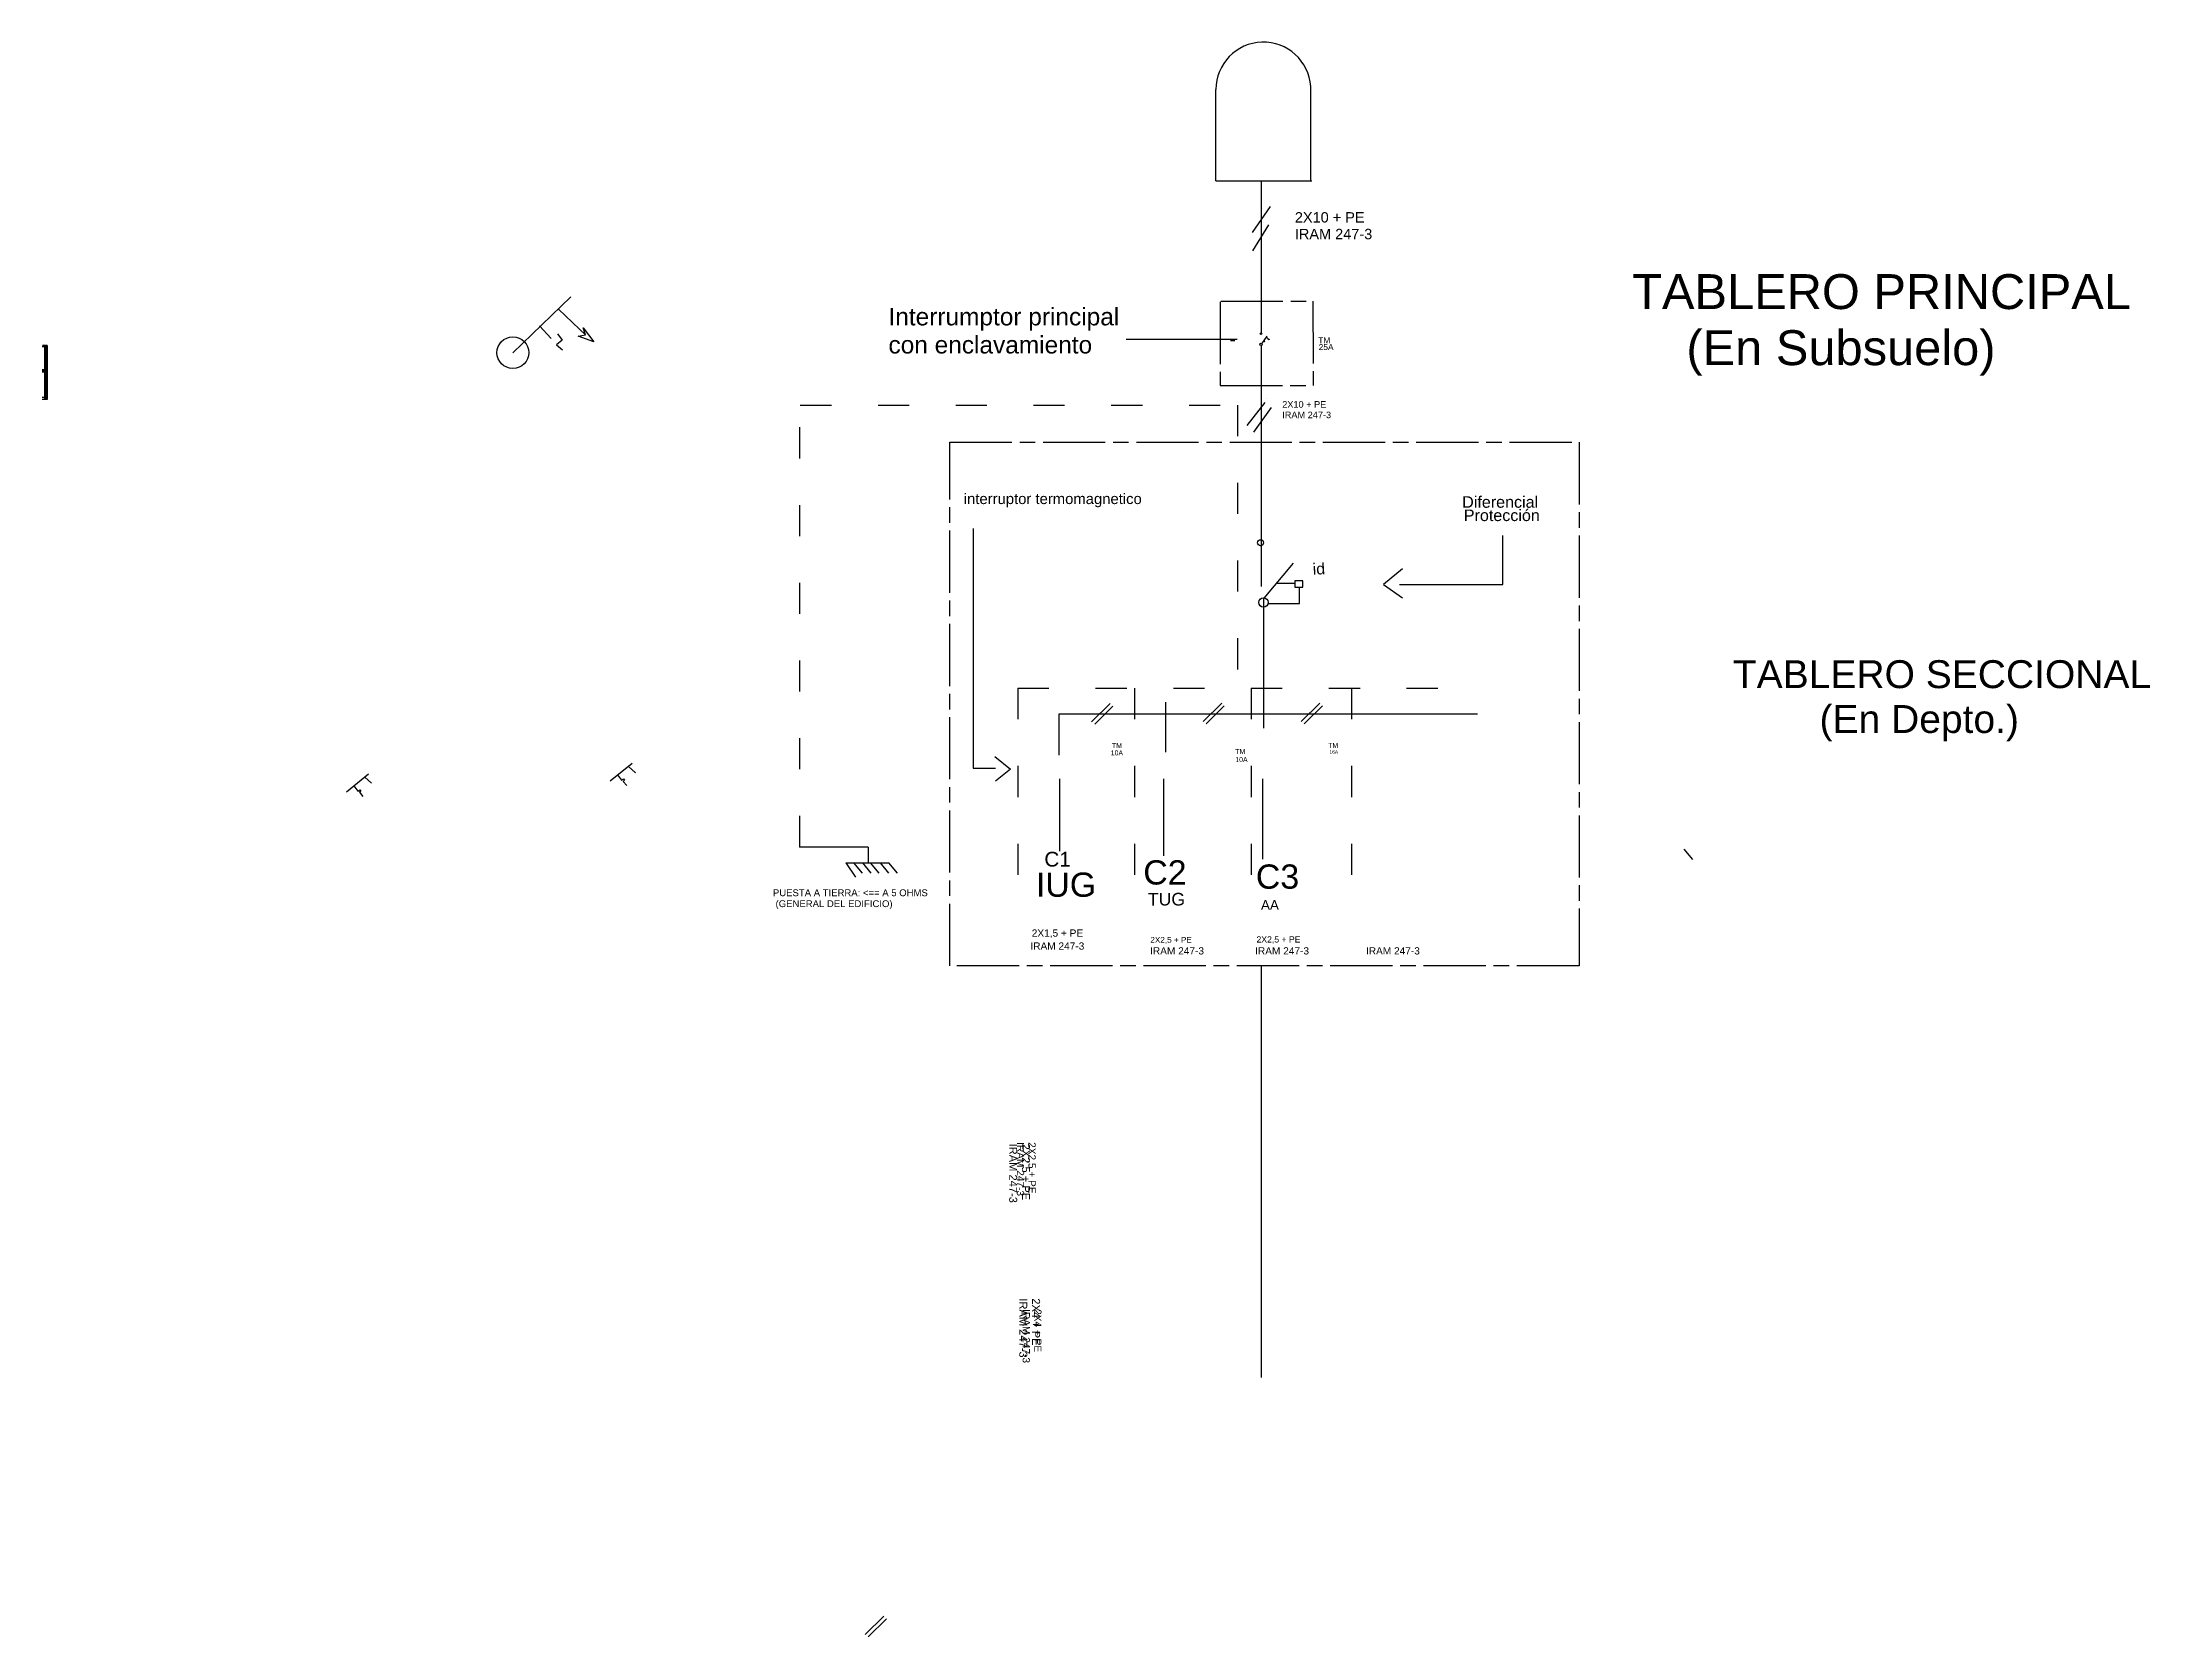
# Model space of a CAD drawing. Header units: millimetres. Extents: x 25 to 410, y 10 to 287.
# Drawn here: x 78.25 to 118.91, y 49.1 to 79.88 of the extents above; entities that cross this region are included whole.
import ezdxf

# ---------------------------------------------------------------- set-up
doc = ezdxf.new("R2010")
doc.units = ezdxf.units.MM
doc.header["$LTSCALE"] = 0.05
doc.linetypes.add('ACAD_ISO03W100', pattern=[30, 12, -18])
doc.linetypes.add('ACAD_ISO08W100', pattern=[36, 24, -3, 6, -3])
doc.layers.add('MUROS', color=7, linetype='Continuous')
doc.layers.add('tablero', color=7, linetype='Continuous')
doc.styles.get("Standard").update_dxf_attribs({"font": 'arial.ttf'})

msp = doc.modelspace()

# ---------------------------------------------------------------- linework, layer by layer
at = {"layer": 'MUROS'}
for p, q in [((78.335, 74.001), (78.252, 74.001)), ((78.335, 74.027), (78.256, 74.027)), ((78.348, 74.001), (78.265, 74.001)), ((78.348, 74.027), (78.27, 74.027)), ((78.298, 74.028), (78.298, 72.983)), ((78.311, 74.028), (78.311, 72.983)), ((78.335, 74.027), (78.335, 72.98)), ((78.348, 74.027), (78.348, 72.98)), ((78.335, 73.531), (78.252, 73.531)), ((78.334, 73.508), (78.252, 73.508)), ((78.335, 73.554), (78.253, 73.554)), ((78.348, 73.554), (78.266, 73.554)), ((78.348, 73.531), (78.266, 73.531)), ((78.348, 73.508), (78.266, 73.508)), ((78.334, 73.02), (78.253, 73.02)), ((78.335, 72.98), (78.253, 72.98)), ((78.347, 73.02), (78.267, 73.02)), ((78.348, 72.98), (78.267, 72.98))]:
    msp.add_line(p, q, dxfattribs=at)
at = {"layer": 'tablero', "color": 7}
for p, q in [((100.894, 77.204), (100.894, 78.964)), ((102.725, 77.204), (102.725, 79.023)), ((100.894, 77.2), (102.743, 77.2)), ((101.765, 77.18), (101.765, 74.267)), ((101.939, 76.705), (101.592, 76.205)), ((101.911, 76.351), (101.599, 75.851)), ((99.166, 74.146), (101.307, 74.146)), ((101.179, 74.123), (101.262, 74.123)), ((101.765, 74.028), (101.765, 70.181)), ((101.781, 74.059), (101.882, 74.203)), ((101.818, 74.112), (101.828, 74.105)), ((101.828, 74.105), (101.831, 74.108)), ((101.831, 74.108), (101.835, 74.105)), ((101.835, 74.105), (101.833, 74.102)), ((101.833, 74.102), (101.836, 74.1)), ((101.868, 74.182), (101.908, 74.144)), ((101.903, 74.139), (101.914, 74.152)), ((101.908, 74.144), (101.903, 74.139)), ((101.919, 74.135), (101.903, 74.139)), ((101.914, 74.152), (101.919, 74.135)), ((101.765, 73.217), (101.765, 69.37)), ((101.939, 73.261), (101.941, 73.259)), ((101.94, 73.259), (101.941, 73.259)), ((101.941, 73.259), (101.941, 73.26)), ((101.496, 72.48), (101.842, 72.927)), ((101.625, 72.349), (101.969, 72.827)), ((101.87, 72.992), (101.87, 72.992)), ((96.209, 70.492), (96.209, 65.869)), ((106.43, 69.413), (106.43, 70.359)), ((101.823, 69.151), (102.392, 69.822)), ((104.496, 69.716), (104.128, 69.41)), ((101.812, 69.145), (101.812, 66.64)), ((102.414, 69.429), (102.073, 69.429)), ((102.504, 69.043), (102.504, 69.361)), ((104.128, 69.41), (104.496, 69.153)), ((104.436, 69.413), (106.43, 69.413)), ((101.914, 69.043), (102.504, 69.043)), ((97.074, 67.41), (97.074, 67.41)), ((98.496, 66.762), (98.855, 67.117)), ((99.919, 67.143), (99.919, 67.143)), ((99.919, 67.143), (99.919, 66.177)), ((100.647, 66.767), (101.006, 67.122)), ((102.538, 66.765), (102.897, 67.121)), ((97.873, 66.12), (97.873, 66.918)), ((97.873, 66.918), (105.94, 66.918)), ((98.556, 66.719), (98.906, 67.067)), ((100.707, 66.724), (101.056, 67.071)), ((102.598, 66.722), (102.948, 67.07)), ((89.208, 65.621), (89.636, 65.967)), ((89.56, 65.902), (89.692, 65.786)), ((96.209, 65.869), (96.209, 65.869)), ((96.209, 65.869), (96.642, 65.869)), ((96.628, 66.093), (96.932, 65.851)), ((84.122, 65.411), (84.549, 65.757)), ((84.263, 65.527), (84.342, 65.424)), ((84.474, 65.693), (84.606, 65.576)), ((89.35, 65.736), (89.428, 65.634)), ((89.428, 65.634), (89.464, 65.66)), ((89.486, 65.634), (89.458, 65.612)), ((89.458, 65.612), (89.528, 65.531)), ((89.464, 65.66), (89.486, 65.634)), ((89.692, 65.786), (89.698, 65.78)), ((89.694, 65.782), (89.698, 65.78)), ((89.698, 65.78), (89.698, 65.783)), ((96.932, 65.851), (96.644, 65.616)), ((97.876, 65.659), (97.876, 64.266)), ((99.882, 65.659), (99.882, 64.173)), ((101.795, 65.659), (101.795, 64.111)), ((84.342, 65.424), (84.378, 65.45)), ((84.399, 65.424), (84.371, 65.402)), ((84.371, 65.402), (84.441, 65.321)), ((84.378, 65.45), (84.399, 65.424)), ((110.092, 64.107), (109.928, 64.307)), ((101.765, 62.052), (101.765, 54.109)), ((94.127, 49.146), (94.486, 49.502)), ((94.187, 49.103), (94.537, 49.451))]:
    msp.add_line(p, q, dxfattribs=at)
at = {"layer": 'tablero', "color": 0}
for p, q in [((87.332, 73.885), (88.449, 74.964)), ((88.214, 74.728), (88.617, 74.341)), ((87.849, 74.402), (88.069, 74.159)), ((88.282, 74.128), (88.176, 74.037)), ((88.176, 74.037), (88.29, 73.939)), ((88.191, 74.25), (88.282, 74.128)), ((88.593, 74.202), (88.732, 74.23)), ((88.891, 74.095), (88.593, 74.202)), ((88.617, 74.341), (88.732, 74.23)), ((88.732, 74.23), (88.688, 74.363)), ((88.688, 74.363), (88.891, 74.095))]:
    msp.add_line(p, q, dxfattribs=at)
at = {"layer": 'tablero', "color": 7, "linetype": 'ACAD_ISO08W100'}
for p, q in [((100.979, 74.866), (100.979, 73.254)), ((100.988, 74.879), (102.765, 74.879)), ((102.767, 74.879), (102.769, 73.254)), ((100.979, 73.254), (102.769, 73.254))]:
    msp.add_line(p, q, dxfattribs=at)
at = {"layer": 'tablero', "color": 3, "linetype": 'ACAD_ISO03W100'}
for p, q in [((92.867, 64.345), (92.867, 72.874)), ((92.876, 72.874), (101.313, 72.874)), ((101.313, 72.874), (101.313, 67.465)), ((97.074, 67.41), (105.499, 67.41)), ((97.074, 67.41), (97.074, 63.587)), ((99.327, 67.41), (99.327, 63.05)), ((101.574, 67.41), (101.574, 63.109)), ((103.51, 67.41), (103.51, 62.985))]:
    msp.add_line(p, q, dxfattribs=at)
at = {"layer": 'tablero', "color": 3}
for p, q in [((94.188, 64.345), (92.859, 64.345)), ((94.188, 64.345), (94.188, 64.052)), ((93.758, 64.039), (94.588, 64.039)), ((93.758, 64.039), (93.939, 63.761)), ((94.075, 63.839), (93.912, 64.039)), ((94.244, 63.839), (94.081, 64.039)), ((94.398, 63.839), (94.234, 64.039)), ((94.588, 63.839), (94.424, 64.039)), ((94.752, 63.839), (94.588, 64.039))]:
    msp.add_line(p, q, dxfattribs=at)
at = {"layer": 'tablero', "color": 7, "linetype": 'ACAD_ISO08W100'}
msp.add_lwpolyline([(95.76, 72.157), (107.899, 72.157), (107.899, 62.052), (95.76, 62.052)], close=True, dxfattribs=at)
at = {"layer": 'tablero', "color": 7}
msp.add_lwpolyline([(102.414, 69.361), (102.572, 69.361), (102.572, 69.485), (102.414, 69.485)], close=True, dxfattribs=at)
at = {"layer": 'tablero', "color": 0}
msp.add_circle((87.332, 73.885), 0.306, dxfattribs=at)
at = {"layer": 'tablero', "color": 7}
for centre, radius in [((101.765, 74.046), 0.0203), ((101.765, 74.252), 0.0149), ((101.756, 70.218), 0.0577), ((101.812, 69.066), 0.0908)]:
    msp.add_circle(centre, radius, dxfattribs=at)
at = {"layer": 'tablero', "color": 0}
msp.add_arc((101.81, 78.962), 0.916, 3.8156, 179.8952, dxfattribs=at)

# ---------------------------------------------------------------- texts
at = {"layer": 'tablero', "color": 7}
for s, height, p in [('2X10 + PE', 0.2004, (102.417, 76.397)), ('IRAM 247-3', 0.2004, (102.417, 76.075)), ('TABLERO PRINCIPAL', 0.67372, (108.924, 74.727)), ('Interrumptor principal', 0.33734, (94.578, 74.412)), ('con enclavamiento', 0.33734, (94.578, 73.87)), ('TM', 0.1161, (102.868, 74.065)), ('25A', 0.1161, (102.876, 73.936)), ('    (En Subsuelo)', 0.67372, (108.924, 73.645)), ('2X10 + PE', 0.1265, (102.174, 72.824)), ('IRAM 247-3', 0.1265, (102.174, 72.621)), ('interruptor termomagnetico', 0.20475, (96.031, 70.964)), ('Diferencial', 0.22207, (105.645, 70.893)), ('Protección', 0.2221, (105.677, 70.636)), ('TABLERO SECCIONAL ', 0.53867, (110.866, 67.412)), ('        (En Depto.)', 0.53867, (110.866, 66.547)), ('TM', 0.0953, (98.89, 66.256)), ('TM', 0.0953, (103.06, 66.259)), ('10A', 0.0953, (98.866, 66.115)), ('TM', 0.0953, (101.268, 66.141)), ('10A', 0.0953, (101.269, 65.985)), ('16A', 0.0662, (103.086, 66.147)), ('C1', 0.2854, (97.585, 63.968)), ('IUG', 0.4681, (97.422, 63.385)), ('C2', 0.4681, (99.493, 63.622)), ('C3', 0.4681, (101.665, 63.541)), ('PUESTA A TIERRA: <== A 5 OHMS', 0.13158, (92.349, 63.397)), ('TUG', 0.2437, (99.581, 63.217)), (' (GENERAL DEL EDIFICIO)', 0.13158, (92.349, 63.186)), ('AA', 0.1854, (101.764, 63.136)), ('2X1,5 + PE', 0.1395, (97.342, 62.615)), ('2X2,5 + PE', 0.1195, (101.677, 62.503)), ('IRAM 247-3', 0.1395, (97.316, 62.365)), ('2X2,5 + PE', 0.1125, (99.63, 62.498)), ('IRAM 247-3', 0.1395, (99.625, 62.272)), ('IRAM 247-3', 0.1395, (101.651, 62.272)), ('IRAM 247-3', 0.1395, (103.789, 62.272))]:
    msp.add_text(s, height=height, dxfattribs=at).set_placement(p)
for s, height, rotation, p in [('id', 0.2193, 3.3979, (102.768, 69.598)), ('IRAM 247-3', 0.1535, 270, (96.907, 58.622)), ('IRAM 247-3', 0.1395, 270, (97.055, 58.65)), ('2X2,5 + PE', 0.1535, 270, (97.153, 58.622)), ('2X2,5 + PE', 0.1395, 270, (97.279, 58.65)), ('IRAM 247-3', 0.1535, 270, (97.102, 55.636)), ('IRAM 247-3', 0.1395, 270, (97.166, 55.427)), ('2X4 + PE', 0.1535, 270, (97.349, 55.636)), ('2X4 + PE', 0.1395, 270, (97.39, 55.427))]:
    msp.add_text(s, height=height, rotation=rotation, dxfattribs=at).set_placement(p)

doc.saveas('drawing.dxf')
